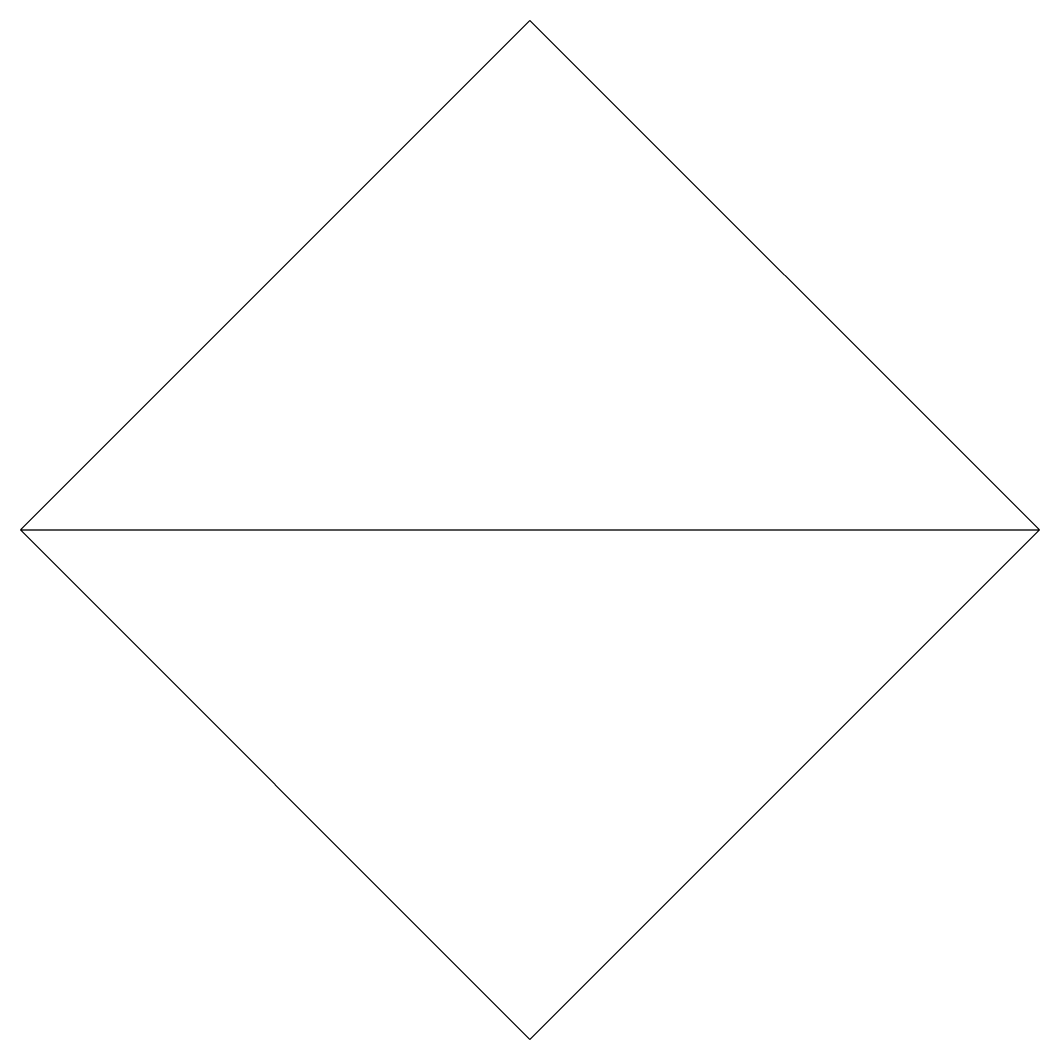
# Model space of a CAD drawing. Extents: x 5.29 to 11.64, y -5.29 to 1.06.
import ezdxf

# ---------------------------------------------------------------- set-up
doc = ezdxf.new("R2010")
doc.units = 0
doc.layers.add('DEFAULT_255_2_778', color=255, linetype='CONTINUOUS')

msp = doc.modelspace()

# ---------------------------------------------------------------- linework, layer by layer
at = {"layer": 'DEFAULT_255_2_778'}
for p, q in [((8.4667, 1.0583), (5.2917, -2.1167)), ((11.6417, -2.1167), (8.4667, 1.0583)), ((5.2917, -2.1167), (8.4667, -5.2917)), ((5.2917, -2.1167), (11.6417, -2.1167)), ((8.4667, -5.2917), (11.6417, -2.1167))]:
    msp.add_line(p, q, dxfattribs=at)

doc.saveas('drawing.dxf')
